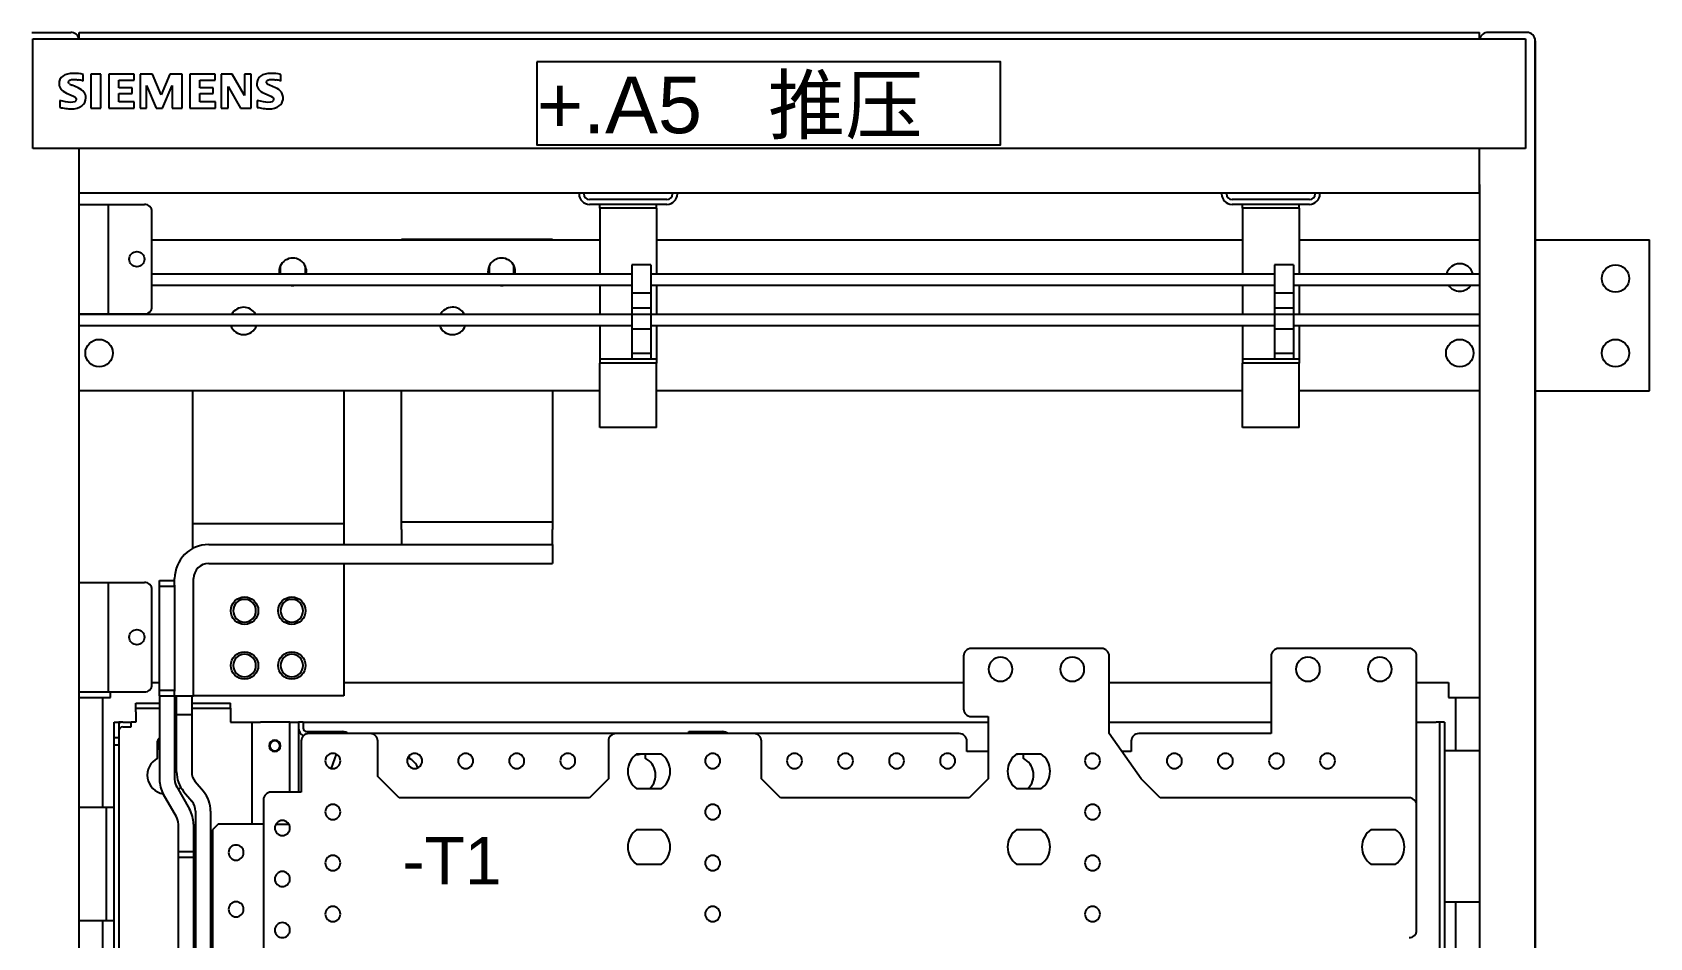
# Model space of a CAD drawing. Header units: inches. Extents: x 0 to 420, y 0 to 297.
# Drawn here: x 267.5 to 336, y 200.8 to 239.1 of the extents above; entities that cross this region are included whole.
import ezdxf
from ezdxf.enums import TextEntityAlignment as Align

# ---------------------------------------------------------------- set-up
doc = ezdxf.new("R2010")
doc.units = ezdxf.units.IN
doc.layers.add('Default', color=7, linetype='Continuous')
doc.layers.add('DV1_Default', color=7, linetype='Continuous')
doc.styles.add('SEACAD_arial_ttf', font='arial.ttf', dxfattribs={"height": 0.2})

# ---------------------------------------------------------------- blocks, each defined once
blk = doc.blocks.new('SE')
at = {"layer": 'DV1_Default', "color": 7, "linetype": 'Continuous', "ltscale": 25.4}
for p, q in [((267.505, 239.132), (269.145, 239.132)), ((267.505, 239.132), (269.145, 239.132)), ((269.505, 239.132), (328.785, 239.132)), ((269.505, 238.854), (269.505, 239.132)), ((328.785, 238.854), (328.785, 239.132)), ((330.785, 239.132), (329.145, 239.132)), ((330.785, 239.132), (329.145, 239.132)), ((267.536, 234.214), (267.536, 238.854)), ((267.536, 238.854), (272.462, 238.854)), ((271.536, 238.854), (330.736, 238.854)), ((330.736, 238.854), (330.736, 234.214)), ((331.145, 238.772), (331.145, 63.492)), ((331.145, 238.772), (331.145, 235.761)), ((331.145, 63.492), (331.145, 238.772)), ((331.145, 238.772), (331.145, 235.761)), ((269.461, 236.782), (269.201, 236.896)), ((269.67, 237.072), (269.67, 237.349)), ((269.994, 237.365), (269.994, 235.925)), ((270.416, 237.365), (269.994, 237.365)), ((270.416, 235.925), (270.416, 237.365)), ((270.755, 237.365), (270.755, 235.925)), ((271.826, 237.365), (270.755, 237.365)), ((271.178, 237.106), (271.826, 237.106)), ((271.178, 236.782), (271.178, 237.106)), ((271.826, 237.106), (271.826, 237.365)), ((272.081, 237.365), (272.081, 235.925)), ((272.603, 237.365), (272.081, 237.365)), ((272.973, 236.489), (272.603, 237.365)), ((273.346, 237.365), (272.973, 236.489)), ((273.865, 237.365), (273.346, 237.365)), ((273.865, 235.925), (273.865, 237.365)), ((274.188, 237.365), (274.188, 235.925)), ((275.255, 237.365), (274.188, 237.365)), ((274.607, 236.782), (274.607, 237.106)), ((274.607, 237.106), (275.255, 237.106)), ((275.255, 237.106), (275.255, 237.365)), ((275.514, 237.365), (275.514, 235.925)), ((275.983, 237.365), (275.514, 237.365)), ((276.501, 236.458), (275.983, 237.365)), ((276.501, 237.365), (276.501, 236.458)), ((276.779, 237.365), (276.501, 237.365)), ((276.779, 235.925), (276.779, 237.365)), ((277.815, 236.782), (277.556, 236.896)), ((278.041, 237.072), (278.041, 237.349)), ((268.683, 236.249), (268.683, 235.955)), ((268.972, 236.554), (269.266, 236.424)), ((271.743, 236.782), (271.178, 236.782)), ((271.178, 236.538), (271.743, 236.538)), ((271.178, 236.195), (271.178, 236.538)), ((271.743, 236.538), (271.743, 236.782)), ((272.359, 236.877), (272.764, 235.925)), ((272.359, 235.925), (272.359, 236.877)), ((273.037, 235.925), (273.445, 236.877)), ((273.445, 236.877), (273.445, 235.925)), ((275.175, 236.782), (274.607, 236.782)), ((274.607, 236.538), (275.175, 236.538)), ((274.607, 236.195), (274.607, 236.538)), ((275.175, 236.538), (275.175, 236.782)), ((275.808, 236.843), (276.325, 235.925)), ((275.808, 235.925), (275.808, 236.843)), ((277.038, 236.249), (277.038, 235.955)), ((277.332, 236.554), (277.621, 236.424)), ((269.994, 235.925), (270.416, 235.925)), ((270.755, 235.925), (271.826, 235.925)), ((271.826, 236.195), (271.178, 236.195)), ((271.826, 235.925), (271.826, 236.195)), ((272.081, 235.925), (272.359, 235.925)), ((272.764, 235.925), (273.037, 235.925)), ((273.445, 235.925), (273.865, 235.925)), ((274.188, 235.925), (275.274, 235.925)), ((275.274, 236.195), (274.607, 236.195)), ((275.274, 235.925), (275.274, 236.195)), ((275.514, 235.925), (275.808, 235.925)), ((276.325, 235.925), (276.779, 235.925)), ((330.736, 234.214), (267.536, 234.214)), ((269.505, 232.692), (269.505, 234.214)), ((328.785, 232.692), (328.785, 234.214)), ((269.505, 69.572), (269.505, 232.692)), ((269.505, 232.332), (269.505, 232.692)), ((269.505, 232.332), (328.785, 232.332)), ((290.665, 232.332), (290.665, 232.292)), ((290.865, 232.292), (290.865, 232.332)), ((294.625, 232.332), (294.625, 232.292)), ((294.825, 232.332), (294.825, 232.292)), ((317.865, 232.332), (317.865, 232.292)), ((318.065, 232.292), (318.065, 232.332)), ((321.825, 232.332), (321.825, 232.292)), ((322.025, 232.332), (322.025, 232.292)), ((328.785, 232.692), (328.785, 69.572)), ((328.785, 232.332), (328.785, 232.692)), ((269.505, 231.852), (270.585, 231.852)), ((270.585, 231.852), (270.745, 231.852)), ((270.745, 231.852), (271.065, 231.852)), ((270.745, 227.212), (270.745, 231.852)), ((271.065, 231.852), (272.265, 231.852)), ((272.585, 227.532), (272.585, 231.532)), ((294.385, 232.052), (291.105, 232.052)), ((294.385, 231.852), (291.105, 231.852)), ((291.545, 231.692), (291.545, 231.852)), ((293.945, 231.692), (291.545, 231.692)), ((291.545, 231.692), (291.545, 231.532)), ((291.545, 231.532), (291.545, 228.905)), ((293.945, 231.692), (293.945, 231.852)), ((293.945, 231.692), (293.945, 231.532)), ((293.945, 231.532), (293.945, 228.905)), ((321.585, 232.052), (318.305, 232.052)), ((321.585, 231.852), (318.305, 231.852)), ((318.745, 231.692), (318.745, 231.852)), ((321.145, 231.692), (318.745, 231.692)), ((318.745, 231.692), (318.745, 231.532)), ((318.745, 231.532), (318.745, 228.905)), ((321.145, 231.692), (321.145, 231.852)), ((321.145, 231.692), (321.145, 231.532)), ((321.145, 231.532), (321.145, 228.905)), ((272.585, 230.356), (291.545, 230.356)), ((283.145, 230.356), (283.145, 230.372)), ((283.145, 230.372), (289.545, 230.372)), ((289.545, 230.372), (289.545, 230.356)), ((293.945, 230.356), (318.745, 230.356)), ((321.145, 230.356), (328.785, 230.356)), ((331.145, 230.356), (335.985, 230.356)), ((335.985, 223.956), (335.985, 230.356)), ((272.585, 228.905), (292.905, 228.905)), ((278.025, 228.905), (278.025, 229.253)), ((279.065, 229.253), (279.065, 228.905)), ((286.865, 229.253), (286.865, 228.905)), ((287.905, 228.905), (287.905, 229.253)), ((292.905, 229.292), (292.905, 228.092)), ((293.705, 229.292), (292.905, 229.292)), ((293.705, 229.292), (293.705, 228.092)), ((293.705, 228.905), (320.105, 228.905)), ((320.105, 229.292), (320.105, 228.092)), ((320.905, 229.292), (320.105, 229.292)), ((320.905, 229.292), (320.905, 228.092)), ((320.905, 228.905), (328.785, 228.905)), ((272.585, 228.425), (292.905, 228.425)), ((291.545, 228.425), (291.545, 227.207)), ((292.905, 228.092), (292.905, 227.452)), ((293.705, 228.092), (292.905, 228.092)), ((293.705, 228.425), (320.105, 228.425)), ((293.705, 228.092), (293.705, 227.452)), ((293.945, 228.425), (293.945, 227.207)), ((318.745, 228.425), (318.745, 227.207)), ((320.105, 228.092), (320.105, 227.452)), ((320.905, 228.092), (320.105, 228.092)), ((320.905, 228.425), (328.785, 228.425)), ((320.905, 228.092), (320.905, 227.452)), ((321.145, 228.425), (321.145, 227.207)), ((292.905, 227.452), (292.905, 227.196)), ((293.705, 227.452), (292.905, 227.452)), ((293.705, 227.452), (293.705, 227.196)), ((320.105, 227.452), (320.105, 227.196)), ((320.905, 227.452), (320.105, 227.452)), ((320.905, 227.452), (320.905, 227.196)), ((269.505, 227.212), (270.585, 227.212)), ((269.505, 227.207), (328.785, 227.207)), ((269.505, 226.727), (292.905, 226.727)), ((270.585, 227.212), (270.745, 227.212)), ((270.745, 227.212), (271.065, 227.212)), ((271.065, 227.212), (272.265, 227.212)), ((275.945, 226.659), (275.945, 226.727)), ((276.985, 226.727), (276.985, 226.659)), ((284.785, 226.727), (284.785, 226.659)), ((285.825, 226.659), (285.825, 226.727)), ((291.545, 226.727), (291.545, 225.452)), ((292.905, 227.196), (292.905, 226.572)), ((293.705, 227.196), (292.905, 227.196)), ((293.705, 227.196), (293.705, 226.572)), ((293.705, 226.727), (320.105, 226.727)), ((293.945, 226.727), (293.945, 225.452)), ((318.745, 226.727), (318.745, 225.452)), ((320.105, 227.196), (320.105, 226.572)), ((320.905, 227.196), (320.105, 227.196)), ((320.905, 227.196), (320.905, 226.572)), ((320.905, 226.727), (328.785, 226.727)), ((321.145, 226.727), (321.145, 225.452)), ((292.905, 226.572), (292.905, 225.532)), ((293.705, 226.572), (292.905, 226.572)), ((293.705, 226.572), (293.705, 225.532)), ((320.105, 226.572), (320.105, 225.532)), ((320.905, 226.572), (320.105, 226.572)), ((320.905, 226.572), (320.905, 225.532)), ((291.545, 225.452), (291.545, 225.292)), ((292.905, 225.292), (291.545, 225.292)), ((291.545, 225.292), (291.545, 225.132)), ((292.905, 225.532), (292.905, 225.292)), ((293.705, 225.532), (292.905, 225.532)), ((293.705, 225.292), (292.905, 225.292)), ((293.705, 225.532), (293.705, 225.292)), ((293.945, 225.292), (293.705, 225.292)), ((293.945, 225.452), (293.945, 225.292)), ((293.945, 225.292), (293.945, 225.132)), ((318.745, 225.452), (318.745, 225.292)), ((320.105, 225.292), (318.745, 225.292)), ((318.745, 225.292), (318.745, 225.132)), ((320.105, 225.532), (320.105, 225.292)), ((320.905, 225.532), (320.105, 225.532)), ((320.905, 225.292), (320.105, 225.292)), ((320.905, 225.532), (320.905, 225.292)), ((321.145, 225.292), (320.905, 225.292)), ((321.145, 225.452), (321.145, 225.292)), ((321.145, 225.292), (321.145, 225.132)), ((291.545, 222.412), (291.545, 225.132)), ((293.945, 225.132), (291.545, 225.132)), ((293.945, 222.412), (293.945, 225.132)), ((318.745, 222.412), (318.745, 225.132)), ((321.145, 225.132), (318.745, 225.132)), ((321.145, 222.412), (321.145, 225.132)), ((291.545, 223.956), (269.505, 223.956)), ((274.305, 223.956), (274.305, 219.132)), ((280.705, 223.956), (280.705, 219.132)), ((283.145, 218.092), (283.145, 223.956)), ((289.545, 223.956), (289.545, 218.092)), ((318.745, 223.956), (293.945, 223.956)), ((328.785, 223.956), (321.145, 223.956)), ((331.145, 223.956), (335.985, 223.956)), ((293.945, 222.412), (291.545, 222.412)), ((321.145, 222.412), (318.745, 222.412)), ((274.305, 219.132), (274.305, 218.332)), ((280.705, 219.132), (280.705, 218.332)), ((283.145, 218.408), (289.545, 218.408)), ((274.305, 218.332), (274.305, 217.281)), ((280.705, 218.332), (274.305, 218.332)), ((280.705, 218.332), (280.705, 217.452)), ((283.145, 218.092), (283.145, 217.452)), ((289.545, 217.452), (289.545, 218.092)), ((274.985, 217.452), (289.545, 217.452)), ((289.545, 217.452), (289.545, 216.652)), ((274.985, 216.652), (289.545, 216.652)), ((280.705, 216.652), (280.705, 211.052)), ((269.505, 215.852), (270.585, 215.852)), ((270.585, 215.852), (270.745, 215.852)), ((270.745, 215.852), (271.065, 215.852)), ((270.745, 211.212), (270.745, 215.852)), ((271.065, 215.852), (272.265, 215.852)), ((272.905, 215.692), (272.905, 215.932)), ((272.905, 215.932), (273.545, 215.932)), ((272.905, 211.292), (272.905, 215.692)), ((272.905, 215.692), (273.545, 215.692)), ((273.545, 215.732), (273.545, 216.012)), ((273.545, 215.732), (273.545, 215.692)), ((273.545, 215.692), (273.545, 211.292)), ((274.345, 211.052), (274.345, 216.012)), ((272.585, 211.532), (272.585, 215.532)), ((312.785, 213.052), (307.265, 213.052)), ((325.801, 213.052), (320.281, 213.052)), ((306.945, 212.732), (306.945, 210.492)), ((313.105, 209.452), (313.105, 212.732)), ((319.961, 212.732), (319.961, 209.452)), ((326.121, 206.412), (326.121, 212.732)), ((272.585, 211.612), (272.905, 211.612)), ((280.705, 211.612), (306.945, 211.612)), ((313.105, 211.612), (319.961, 211.612)), ((326.121, 211.612), (327.465, 211.612)), ((327.465, 211.612), (327.465, 210.972)), ((269.505, 211.212), (270.585, 211.212)), ((269.505, 210.972), (269.68, 210.972)), ((269.68, 210.972), (270.132, 210.972)), ((270.132, 210.972), (270.317, 210.972)), ((270.317, 210.972), (270.505, 210.972)), ((270.505, 210.972), (270.825, 210.972)), ((270.505, 206.332), (270.505, 210.972)), ((270.585, 211.212), (270.745, 211.212)), ((270.745, 211.212), (271.065, 211.212)), ((270.825, 210.972), (270.825, 211.212)), ((271.065, 211.212), (272.265, 211.212)), ((272.905, 211.052), (272.905, 211.292)), ((272.905, 211.292), (273.545, 211.292)), ((272.905, 211.052), (272.905, 207.512)), ((272.905, 211.052), (273.545, 211.052)), ((273.545, 211.292), (273.545, 211.252)), ((273.545, 211.052), (273.545, 211.252)), ((273.545, 211.052), (273.545, 207.512)), ((273.545, 211.052), (274.345, 211.052)), ((273.625, 210.252), (273.625, 211.052)), ((274.265, 211.052), (274.265, 210.252)), ((280.705, 211.052), (274.345, 211.052)), ((327.465, 210.972), (327.785, 210.972)), ((327.785, 210.972), (327.972, 210.972)), ((327.785, 208.732), (327.785, 210.972)), ((327.972, 210.972), (328.157, 210.972)), ((328.157, 210.972), (328.61, 210.972)), ((328.61, 210.972), (328.785, 210.972)), ((271.905, 210.532), (271.905, 210.732)), ((271.905, 210.732), (272.225, 210.732)), ((271.905, 210.532), (272.225, 210.532)), ((271.905, 210.372), (271.905, 210.532)), ((271.905, 210.372), (271.905, 209.932)), ((272.225, 210.732), (272.905, 210.732)), ((272.225, 210.532), (272.905, 210.532)), ((273.545, 210.732), (273.625, 210.732)), ((273.545, 210.532), (273.625, 210.532)), ((273.625, 210.252), (274.265, 210.252)), ((273.625, 207.824), (273.625, 210.252)), ((274.265, 210.732), (275.585, 210.732)), ((274.265, 210.532), (275.585, 210.532)), ((274.265, 210.252), (274.265, 207.824)), ((275.585, 210.732), (275.905, 210.732)), ((275.585, 210.532), (275.905, 210.532)), ((275.905, 210.532), (275.905, 210.732)), ((275.905, 210.532), (275.905, 210.372)), ((275.905, 210.372), (275.905, 209.932)), ((270.985, 209.932), (271.185, 209.932)), ((270.985, 209.283), (270.985, 209.932)), ((271.185, 209.932), (271.185, 209.283)), ((271.345, 209.932), (271.185, 209.932)), ((271.345, 209.932), (271.545, 209.932)), ((271.345, 209.732), (271.545, 209.732)), ((271.545, 209.932), (271.705, 209.932)), ((271.545, 209.732), (271.705, 209.732)), ((271.705, 209.732), (271.705, 209.932)), ((271.905, 209.932), (271.705, 209.932)), ((275.905, 209.932), (276.665, 209.932)), ((276.665, 209.932), (276.825, 209.932)), ((276.825, 209.932), (277.185, 209.932)), ((276.825, 205.612), (276.825, 209.932)), ((278.425, 209.932), (277.185, 209.932)), ((278.425, 209.932), (278.785, 209.932)), ((278.425, 206.972), (278.425, 209.932)), ((278.985, 209.932), (278.785, 209.932)), ((278.785, 209.932), (278.785, 209.692)), ((278.785, 209.692), (278.785, 206.972)), ((278.985, 209.932), (307.985, 209.932)), ((278.985, 209.932), (278.985, 209.692)), ((279.145, 209.532), (280.665, 209.532)), ((280.665, 209.452), (280.665, 209.532)), ((295.305, 209.532), (295.625, 209.532)), ((295.305, 209.452), (295.305, 209.532)), ((295.625, 209.532), (296.745, 209.532)), ((296.745, 209.452), (296.745, 209.532)), ((307.265, 210.172), (307.985, 210.172)), ((307.985, 210.172), (307.985, 207.532)), ((313.105, 209.932), (319.961, 209.932)), ((326.121, 209.932), (326.945, 209.932)), ((327.105, 209.932), (326.945, 209.932)), ((327.105, 161.612), (327.105, 209.932)), ((327.305, 209.932), (327.105, 209.932)), ((327.305, 209.932), (327.305, 208.732)), ((270.985, 209.283), (271.185, 209.283)), ((270.985, 208.963), (270.985, 209.283)), ((271.185, 208.963), (270.985, 208.963)), ((270.985, 132.692), (270.985, 208.963)), ((271.185, 209.283), (271.185, 208.963)), ((271.185, 208.963), (271.185, 132.692)), ((272.825, 208.406), (272.825, 209.132)), ((278.905, 209.132), (278.905, 206.972)), ((281.825, 209.452), (279.225, 209.452)), ((292.225, 209.452), (281.825, 209.452)), ((282.145, 207.635), (282.145, 209.132)), ((291.905, 209.132), (291.905, 207.532)), ((298.065, 209.452), (292.225, 209.452)), ((306.761, 209.452), (298.065, 209.452)), ((298.385, 207.532), (298.385, 209.132)), ((307.081, 208.692), (307.081, 209.132)), ((314.465, 207.532), (313.105, 209.452)), ((314.041, 209.132), (314.041, 208.692)), ((319.961, 209.452), (314.361, 209.452)), ((280.384, 208.578), (280.167, 207.981)), ((283.465, 208.504), (283.465, 208.406)), ((293.113, 208.592), (294.137, 208.592)), ((293.465, 208.592), (293.465, 208.406)), ((307.985, 208.692), (307.081, 208.692)), ((309.193, 208.592), (310.217, 208.592)), ((309.465, 208.592), (309.465, 208.406)), ((314.041, 208.692), (313.643, 208.692)), ((327.305, 208.732), (327.945, 208.732)), ((327.305, 208.732), (327.305, 202.332)), ((327.945, 208.732), (328.785, 208.732)), ((283.048, 206.732), (282.145, 207.635)), ((291.905, 207.532), (291.105, 206.732)), ((299.185, 206.732), (298.385, 207.532)), ((307.985, 207.532), (307.185, 206.732)), ((315.265, 206.732), (314.465, 207.532)), ((273.619, 205.932), (273.076, 206.872)), ((273.631, 207.192), (274.173, 206.252)), ((273.924, 207.001), (274.275, 206.583)), ((274.765, 206.995), (274.415, 207.413)), ((278.905, 206.972), (277.625, 206.972)), ((294.137, 207.112), (293.113, 207.112)), ((310.217, 207.112), (309.193, 207.112)), ((269.505, 206.332), (270.345, 206.332)), ((270.345, 206.332), (270.665, 206.332)), ((270.665, 201.532), (270.665, 206.332)), ((270.665, 206.332), (270.985, 206.332)), ((270.985, 201.532), (270.985, 206.332)), ((274.425, 206.172), (274.425, 191.53)), ((275.065, 206.172), (275.065, 191.53)), ((277.305, 206.652), (277.305, 198.172)), ((283.105, 206.732), (283.048, 206.732)), ((291.105, 206.732), (283.105, 206.732)), ((307.185, 206.732), (299.185, 206.732)), ((323.265, 206.732), (315.265, 206.732)), ((325.801, 206.732), (323.265, 206.732)), ((326.121, 201.132), (326.121, 206.412)), ((273.705, 204.452), (273.705, 205.612)), ((274.345, 205.612), (274.345, 204.452)), ((275.385, 205.612), (275.145, 205.372)), ((276.985, 205.612), (275.385, 205.612)), ((277.305, 205.612), (276.985, 205.612)), ((277.828, 205.612), (278.382, 205.612)), ((275.145, 205.372), (275.145, 196.252)), ((293.113, 205.392), (294.137, 205.392)), ((309.193, 205.392), (310.217, 205.392)), ((324.193, 205.392), (325.217, 205.392)), ((273.705, 204.212), (273.705, 204.452)), ((273.705, 204.452), (274.345, 204.452)), ((273.705, 193.012), (273.705, 204.212)), ((273.705, 204.212), (274.345, 204.212)), ((274.345, 204.452), (274.345, 204.212)), ((274.345, 204.212), (274.345, 193.012)), ((294.137, 203.912), (293.113, 203.912)), ((310.217, 203.912), (309.193, 203.912)), ((325.217, 203.912), (324.193, 203.912)), ((327.305, 202.332), (327.305, 167.132)), ((327.305, 202.332), (327.945, 202.332)), ((327.785, 194.972), (327.785, 202.332)), ((327.945, 202.332), (328.785, 202.332)), ((269.505, 201.532), (270.345, 201.532)), ((270.345, 201.532), (270.665, 201.532)), ((270.505, 194.972), (270.505, 201.532)), ((270.665, 201.532), (270.985, 201.532))]:
    blk.add_line(p, q, dxfattribs=at)
blk.add_lwpolyline([(288.878, 237.888), (288.878, 234.375), (308.509, 234.375), (308.509, 237.888), (288.878, 237.888)], dxfattribs=at)
for centre, radius in [((271.945, 229.532), 0.32), ((334.538, 228.713), 0.58), ((270.345, 225.556), 0.58), ((327.945, 225.556), 0.58), ((334.538, 225.556), 0.58), ((276.505, 214.652), 0.58), ((278.505, 214.652), 0.58), ((271.945, 213.532), 0.32), ((276.505, 212.332), 0.58), ((278.505, 212.332), 0.58)]:
    blk.add_circle(centre, radius, dxfattribs=at)
for centre, radius, start, end in [((269.145, 238.772), 0.36, 13.20328, 90), ((269.145, 238.772), 0.36, 13.20328, 90), ((329.145, 238.772), 0.36, 90, 166.79672), ((329.145, 238.772), 0.36, 90, 166.79672), ((330.785, 238.772), 0.36, 0, 90), ((330.785, 238.772), 0.36, 0, 90), ((269.356, 237.326), 0.457, 233.90549, 250.19258), ((269.305, 236.093), 1.045, 69.57918, 80.50024), ((277.679, 236.101), 1.035, 69.56784, 80.62685), ((277.606, 236.234), 0.587, 38.99429, 69.08003), ((277.711, 236.357), 0.428, 307.44181, 35.06587), ((279.082, 247.338), 11.564, 259.82387, 261.07786), ((291.105, 232.292), 0.44, 180, 270), ((291.105, 232.292), 0.24, 180, 270), ((294.385, 232.292), 0.44, 270, 360), ((294.385, 232.292), 0.24, 270, 360), ((318.305, 232.292), 0.44, 180, 270), ((318.305, 232.292), 0.24, 180, 270), ((321.585, 232.292), 0.44, 270, 360), ((321.585, 232.292), 0.24, 270, 360), ((272.265, 231.532), 0.32, 0, 90), ((278.545, 228.996), 0.58, 350.92567, 189.07433), ((287.385, 228.996), 0.58, 350.92567, 189.07433), ((327.945, 228.756), 0.58, 14.83743, 165.16257), ((278.545, 228.996), 0.58, 260.1644, 279.8356), ((287.385, 228.996), 0.58, 260.1644, 279.8356), ((327.945, 228.756), 0.58, 214.85551, 325.14449), ((272.265, 227.532), 0.32, 270, 360), ((276.465, 226.916), 0.58, 30.16444, 149.83556), ((285.305, 226.916), 0.58, 30.16444, 153.70844), ((276.465, 226.916), 0.58, 198.9718, 341.0282), ((285.305, 226.916), 0.58, 198.9718, 341.0282), ((274.985, 216.012), 1.44, 90, 180), ((274.985, 216.012), 0.64, 90, 180), ((272.265, 215.532), 0.32, 0, 90), ((276.505, 214.652), 0.48, 0, 180), ((278.505, 214.652), 0.48, 0, 180), ((276.505, 214.652), 0.48, 180, 360), ((278.505, 214.652), 0.48, 180, 360), ((307.265, 212.732), 0.32, 90, 180), ((312.785, 212.732), 0.32, 0, 90), ((320.281, 212.732), 0.32, 90, 180), ((325.801, 212.732), 0.32, 0, 90), ((276.505, 212.332), 0.48, 0, 180), ((276.505, 212.332), 0.48, 180, 360), ((278.505, 212.332), 0.48, 0, 180), ((278.505, 212.332), 0.48, 180, 360), ((308.505, 212.172), 0.508, 0, 180), ((311.545, 212.172), 0.508, 0, 180), ((321.521, 212.172), 0.508, 0, 180), ((324.561, 212.172), 0.508, 0, 180), ((308.505, 212.172), 0.508, 180, 360), ((311.545, 212.172), 0.508, 180, 360), ((321.521, 212.172), 0.508, 180, 360), ((324.561, 212.172), 0.508, 180, 360), ((272.265, 211.532), 0.32, 270, 360), ((307.265, 210.492), 0.32, 180, 270), ((271.345, 209.572), 0.36, 90, 116.3878), ((271.345, 209.572), 0.16, 90, 180), ((279.145, 209.692), 0.36, 180, 246.60997), ((279.145, 209.692), 0.16, 180, 270), ((280.665, 209.172), 0.36, 51.05756, 90), ((296.745, 209.172), 0.36, 51.05756, 90), ((272.985, 209.132), 0.16, 120, 180), ((273.225, 208.932), 0.368, 150.40815, 209.59185), ((277.785, 208.932), 0.24, 0, 180), ((277.785, 208.932), 0.24, 180, 360), ((277.785, 208.932), 0.212, 0, 180), ((277.785, 208.932), 0.212, 180, 360), ((279.225, 209.132), 0.32, 90, 180), ((281.825, 209.132), 0.32, 0, 90), ((292.225, 209.132), 0.32, 90, 180), ((298.065, 209.132), 0.32, 0, 90), ((306.761, 209.132), 0.32, 0, 90), ((314.361, 209.132), 0.32, 90, 180), ((273.185, 207.692), 0.8, 116.74368, 260.99883), ((273.185, 207.692), 0.8, 56.63299, 63.25632), ((280.241, 208.292), 0.32, 0, 180), ((280.241, 208.292), 0.32, 180, 360), ((283.705, 208.292), 0.32, 0, 180), ((283.705, 208.292), 0.32, 180, 360), ((283.105, 207.692), 0.8, 22.86675, 63.25632), ((285.865, 208.292), 0.32, 0, 180), ((285.865, 208.292), 0.32, 180, 360), ((288.025, 208.292), 0.32, 0, 180), ((288.025, 208.292), 0.32, 180, 360), ((290.185, 208.292), 0.32, 0, 180), ((290.185, 208.292), 0.32, 180, 360), ((293.625, 207.852), 0.9, 124.69213, 235.30787), ((293.145, 208.932), 0.368, 260.09047, 292.49498), ((293.105, 207.692), 0.8, 313.53115, 63.25632), ((293.625, 207.852), 0.9, 304.69213, 55.30787), ((296.321, 208.292), 0.32, 0, 180), ((296.321, 208.292), 0.32, 180, 360), ((299.785, 208.292), 0.32, 0, 180), ((299.785, 208.292), 0.32, 180, 360), ((301.945, 208.292), 0.32, 0, 180), ((301.945, 208.292), 0.32, 180, 360), ((304.105, 208.292), 0.32, 0, 180), ((304.105, 208.292), 0.32, 180, 360), ((306.265, 208.292), 0.32, 0, 180), ((306.265, 208.292), 0.32, 180, 360), ((309.705, 207.852), 0.9, 124.69213, 235.30787), ((309.105, 208.932), 0.368, 278.57235, 292.49498), ((309.105, 207.692), 0.8, 313.53115, 63.25632), ((309.705, 207.852), 0.9, 304.69213, 55.30787), ((312.401, 208.292), 0.32, 0, 180), ((312.401, 208.292), 0.32, 180, 360), ((315.865, 208.292), 0.32, 0, 180), ((315.865, 208.292), 0.32, 180, 360), ((318.025, 208.292), 0.32, 0, 180), ((318.025, 208.292), 0.32, 180, 360), ((320.185, 208.292), 0.32, 0, 180), ((320.185, 208.292), 0.32, 180, 360), ((322.345, 208.292), 0.32, 0, 180), ((322.345, 208.292), 0.32, 180, 360), ((274.185, 207.512), 1.28, 180, 210), ((274.185, 207.512), 0.64, 180, 210), ((274.905, 207.824), 1.28, 180, 220), ((274.905, 207.824), 0.64, 180, 220), ((273.185, 207.692), 0.8, 309.79341, 320.15802), ((273.785, 206.172), 1.28, 0, 40), ((277.625, 206.652), 0.32, 90, 180), ((273.065, 205.612), 1.28, 0, 30), ((273.785, 206.172), 0.64, 0, 40), ((280.241, 206.132), 0.32, 0, 180), ((280.241, 206.132), 0.32, 180, 360), ((296.321, 206.132), 0.32, 0, 180), ((296.321, 206.132), 0.32, 180, 360), ((312.401, 206.132), 0.32, 0, 180), ((312.401, 206.132), 0.32, 180, 360), ((325.801, 206.412), 0.32, 0, 90), ((273.065, 205.612), 0.64, 0, 30), ((278.105, 205.452), 0.32, 90, 270), ((278.105, 205.452), 0.32, 270, 90), ((276.145, 204.412), 0.32, 0, 180), ((293.625, 204.652), 0.9, 124.69213, 235.30787), ((293.625, 204.652), 0.9, 304.69213, 55.30787), ((309.705, 204.652), 0.9, 124.69213, 235.30787), ((309.705, 204.652), 0.9, 304.69213, 55.30787), ((324.705, 204.652), 0.9, 124.69213, 235.30787), ((324.705, 204.652), 0.9, 304.69213, 55.30787), ((276.145, 204.412), 0.32, 180, 360), ((280.241, 203.972), 0.32, 0, 180), ((296.321, 203.972), 0.32, 0, 180), ((312.401, 203.972), 0.32, 0, 180), ((278.105, 203.292), 0.32, 90, 270), ((278.105, 203.292), 0.32, 270, 90), ((280.241, 203.972), 0.32, 180, 360), ((296.321, 203.972), 0.32, 180, 360), ((312.401, 203.972), 0.32, 180, 360), ((276.145, 202.012), 0.32, 0, 180), ((276.145, 202.012), 0.32, 180, 360), ((280.241, 201.812), 0.32, 0, 180), ((296.321, 201.812), 0.32, 0, 180), ((312.401, 201.812), 0.32, 0, 180), ((278.105, 201.132), 0.32, 90, 270), ((278.105, 201.132), 0.32, 270, 90), ((280.241, 201.812), 0.32, 180, 360), ((296.321, 201.812), 0.32, 180, 360), ((312.401, 201.812), 0.32, 180, 360), ((325.801, 201.132), 0.32, 270, 360)]:
    blk.add_arc(centre, radius, start, end, dxfattribs=at)
for points, knots in [([(268.813, 237.279), (268.703, 237.202), (268.649, 237.094), (268.649, 236.789), (268.757, 236.655), (268.972, 236.554)], [0, 0, 0, 0, 0.44898, 0.44898, 1, 1, 1, 1]), ([(269.67, 237.349), (269.54, 237.38), (269.401, 237.395), (269.068, 237.395), (268.922, 237.356), (268.813, 237.279)], [0, 0, 0, 0, 0.450935, 0.450935, 1, 1, 1, 1]), ([(269.087, 236.957), (269.066, 236.974), (269.056, 236.998), (269.056, 237.1), (269.131, 237.136), (269.352, 237.136), (269.418, 237.132), (269.478, 237.123)], [0, 0, 0, 0, 0.204215, 0.204215, 0.743115, 0.743115, 1, 1, 1, 1]), ([(277.181, 237.279), (277.076, 237.202), (277.023, 237.094), (277.023, 236.785), (277.125, 236.65), (277.332, 236.554)], [0, 0, 0, 0, 0.442211, 0.442211, 1, 1, 1, 1]), ([(278.041, 237.349), (277.896, 237.38), (277.756, 237.395), (277.433, 237.395), (277.286, 237.356), (277.181, 237.279)], [0, 0, 0, 0, 0.416867, 0.416867, 1, 1, 1, 1]), ([(277.556, 236.896), (277.47, 236.936), (277.426, 236.98), (277.426, 237.1), (277.503, 237.136), (277.724, 237.136), (277.789, 237.132), (277.848, 237.123)], [0, 0, 0, 0, 0.300021, 0.300021, 0.783105, 0.783105, 1, 1, 1, 1]), ([(268.683, 235.955), (268.759, 235.94), (268.842, 235.926), (269.023, 235.898), (269.096, 235.891), (269.345, 235.891), (269.499, 235.933), (269.727, 236.106), (269.784, 236.22), (269.784, 236.539), (269.676, 236.68), (269.461, 236.782)], [0, 0, 0, 0, 0.074888, 0.074888, 0.149777, 0.149777, 0.407726, 0.407726, 0.665675, 0.665675, 1, 1, 1, 1]), ([(269.266, 236.424), (269.342, 236.396), (269.38, 236.352), (269.38, 236.208), (269.294, 236.165), (269.012, 236.165), (268.866, 236.193), (268.683, 236.249)], [0, 0, 0, 0, 0.293328, 0.293328, 0.727454, 0.727454, 1, 1, 1, 1]), ([(277.621, 236.424), (277.669, 236.396), (277.7, 236.375), (277.728, 236.347), (277.735, 236.325), (277.735, 236.208), (277.654, 236.165), (277.392, 236.165), (277.241, 236.193), (277.038, 236.249)], [0, 0, 0, 0, 0.154452, 0.154452, 0.308903, 0.308903, 0.737506, 0.737506, 1, 1, 1, 1]), ([(277.288, 235.913), (277.385, 235.898), (277.464, 235.891), (277.71, 235.891), (277.86, 235.933), (277.971, 236.017)], [0, 0, 0, 0, 0.236593, 0.236593, 1, 1, 1, 1])]:
    blk.add_open_spline(points, degree=3, knots=knots, dxfattribs=at)
at = {"layer": 'DV1_Default', "color": 7, "linetype": 'Continuous', "ltscale": 25.4, "style": 'SEACAD_arial_ttf'}
for s, height, p in [('+.A5   推压', 2.4, (288.878, 237.263)), ('-T1', 2, (283.191, 205.069))]:
    blk.add_text(s, height=height, dxfattribs=at).set_placement(p, align=Align.TOP_LEFT)

msp = doc.modelspace()

# ---------------------------------------------------------------- block references
at = {"layer": 'Default'}
msp.add_blockref('SE', (0, 0), dxfattribs=at)

doc.saveas('drawing.dxf')
